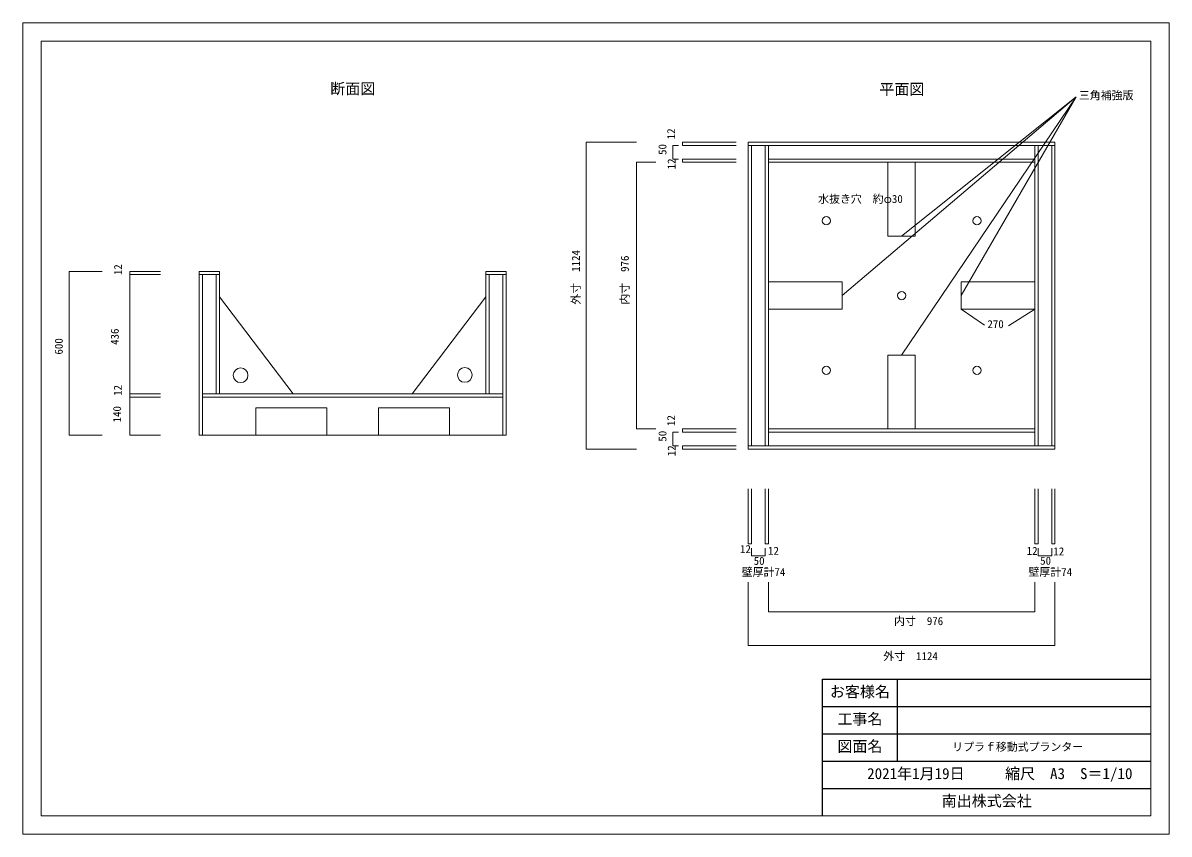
# Model space of a CAD drawing. Units: millimetres, scale not verified, with parts at other scales. Extents: x -2100 to 2100, y -1485 to 1485.
import ezdxf
from ezdxf.enums import TextEntityAlignment as Align

# ---------------------------------------------------------------- set-up
doc = ezdxf.new("R2010")
doc.units = ezdxf.units.MM
doc.header["$LTSCALE"] = 10
doc.layers.add('0-0', color=7, linetype='Continuous', lineweight=18)
doc.layers.add('1-0', color=7, linetype='Continuous', lineweight=18)
doc.layers.add('0-1', color=7, linetype='Continuous')
doc.styles.add('ＭＳ ゴシック', font='')
doc.styles.get('ＭＳ ゴシック').set_extended_font_data('MS Gothic')

msp = doc.modelspace()

# ---------------------------------------------------------------- linework, layer by layer
at = {"layer": '0-0'}
for p, q in [((2033.33, -1418.33), (2033.33, 1418.33)), ((-2033.33, -1418.33), (2033.33, -1418.33))]:
    msp.add_line(p, q, dxfattribs=at)
msp.add_lwpolyline([(2100, 1485), (-2100, 1485), (-2100, -1485), (2100, -1485)], close=True, dxfattribs=at)
msp.add_lwpolyline([(2033.33, 1418.33), (-2033.33, 1418.33), (-2033.33, -1418.33)], dxfattribs=at)
at = {"layer": '0-1'}
for p, q in [((830.44, -1418.33), (830.44, -918.33)), ((830.44, -918.33), (2033.33, -918.33)), ((1103.97, -918.33), (1103.97, -1218.33)), ((830.44, -1018.33), (2033.33, -1018.33)), ((830.44, -1118.33), (2033.33, -1118.33)), ((830.44, -1218.33), (2033.33, -1218.33)), ((830.44, -1318.33), (2033.33, -1318.33))]:
    msp.add_line(p, q, dxfattribs=at)
at = {"layer": '1-0'}
for p, q in [((1759.32, 1214.34), (901.93, 486.72)), ((1759.32, 1214.34), (1119.93, 268.72)), ((281.88, 1036.72), (281.88, 986.72)), ((302.89, 1036.72), (281.88, 1036.72)), ((513.84, 1048.72), (316.73, 1048.72)), ((316.73, 1036.72), (316.73, 1048.72)), ((513.84, 1036.72), (316.73, 1036.72)), ((569.93, 1048.72), (557.93, 1048.72)), ((557.93, 1048.72), (557.93, -75.28)), ((557.93, 1036.72), (1681.93, 1036.72)), ((569.93, 1048.72), (581.93, 1048.72)), ((569.93, 1048.72), (1669.93, 1048.72)), ((569.93, 1036.72), (569.93, -63.28)), ((619.93, 1036.72), (619.93, -63.28)), ((631.93, 1036.72), (631.93, -63.28)), ((1607.93, -63.28), (1607.93, 1036.72)), ((1619.93, -63.28), (1619.93, 1036.72)), ((1669.93, 1048.72), (1681.93, 1048.72)), ((1669.93, -63.28), (1669.93, 1036.72)), ((219.37, 974.72), (147.89, 974.72)), ((147.89, -1.28), (147.89, 974.72)), ((302.89, 986.72), (281.88, 986.72)), ((513.84, 986.72), (316.73, 986.72)), ((316.73, 974.72), (316.73, 986.72)), ((513.84, 974.72), (316.73, 974.72)), ((631.93, 986.72), (1607.93, 986.72)), ((631.93, 974.72), (1607.93, 974.72)), ((1119.93, 974.72), (1069.93, 974.72)), ((1119.93, 974.72), (1169.93, 974.72)), ((-1809.46, 575.34), (-1930.19, 575.34)), ((-1930.19, 575.34), (-1930.19, -24.66)), ((-1596.43, 575.34), (-1707.98, 575.34)), ((-1596.43, 563.34), (-1707.98, 563.34)), ((-1453.69, 563.34), (-1453.69, 575.34)), ((-1379.69, 575.34), (-1453.69, 575.34)), ((-1441.69, 563.34), (-1453.69, 563.34)), ((-1453.69, 563.34), (-1453.69, -24.66)), ((-1441.69, 563.34), (-1441.69, 127.34)), ((-1441.69, 563.34), (-1391.69, 563.34)), ((-1391.69, 563.34), (-1391.69, 127.34)), ((-1391.69, 563.34), (-1379.69, 563.34)), ((-1379.69, 563.34), (-1379.69, 575.34)), ((-1379.69, 563.34), (-1379.69, 127.34)), ((-403.69, 563.34), (-403.69, 127.34)), ((-391.69, 563.34), (-391.69, 127.34)), ((-341.69, 563.34), (-341.69, 127.34)), ((-329.69, 575.34), (-329.69, 563.34)), ((-329.69, 563.34), (-329.69, -24.66)), ((631.93, 486.72), (631.93, 536.72)), ((1607.93, 486.72), (1607.93, 536.72)), ((-1379.69, 482.34), (-1109.69, 127.34)), ((-673.69, 127.34), (-403.69, 482.34)), ((631.93, 486.72), (631.93, 436.72)), ((1607.93, 486.72), (1607.93, 436.72)), ((1337.93, 436.72), (1423.38, 377.8)), ((1337.93, 436.72), (1423.38, 377.8)), ((1607.93, 436.72), (1511.49, 376.03)), ((1607.93, 436.72), (1511.49, 376.03)), ((-1596.43, 127.34), (-1707.98, 127.34)), ((-1707.98, 115.34), (-1707.98, 127.34)), ((-1441.69, 115.34), (-1441.69, 127.34)), ((-341.69, 127.34), (-1441.69, 127.34)), ((-341.69, 115.34), (-341.69, 127.34)), ((-1246.69, -24.66), (-1246.69, 75.34)), ((-1246.69, 75.34), (-986.69, 75.34)), ((-986.69, -24.66), (-986.69, 75.34)), ((-796.69, -24.66), (-796.69, 75.34)), ((-796.69, 75.34), (-536.69, 75.34)), ((-536.69, -24.66), (-536.69, 75.34)), ((-1809.46, -24.66), (-1930.19, -24.66)), ((-1441.69, -24.66), (-1453.69, -24.66)), ((-341.69, -24.66), (-329.69, -24.66)), ((219.37, -1.28), (147.89, -1.28)), ((281.88, -13.28), (281.88, -63.28)), ((302.89, -13.28), (281.88, -13.28)), ((513.84, -1.28), (316.73, -1.28)), ((513.84, -1.28), (316.73, -1.28)), ((316.73, -13.28), (316.73, -1.28)), ((513.84, -13.28), (316.73, -13.28)), ((513.84, -13.28), (316.73, -13.28)), ((631.93, -1.28), (1607.93, -1.28)), ((631.93, -13.28), (1607.93, -13.28)), ((1119.93, -1.28), (1069.93, -1.28)), ((1119.93, -1.28), (1169.93, -1.28)), ((147.89, -75.28), (-36.17, -75.28)), ((302.89, -63.28), (281.88, -63.28)), ((513.84, -63.28), (316.73, -63.28)), ((513.84, -63.28), (316.73, -63.28)), ((316.73, -75.28), (316.73, -63.28)), ((513.84, -75.28), (316.73, -75.28)), ((513.84, -75.28), (316.73, -75.28)), ((557.93, -63.28), (557.93, -51.28)), ((557.93, -63.28), (1681.93, -63.28)), ((569.93, -75.28), (557.93, -75.28)), ((569.93, -75.28), (581.93, -75.28)), ((569.93, -75.28), (1669.93, -75.28)), ((1681.93, -63.28), (1681.93, -51.28)), ((557.93, -422.79), (557.93, -220.64)), ((569.93, -220.64), (569.93, -422.79)), ((619.93, -220.64), (619.93, -422.79)), ((631.93, -220.64), (631.93, -422.79)), ((1607.93, -220.64), (1607.93, -422.79)), ((1607.93, -422.79), (1607.93, -220.64)), ((1619.93, -220.64), (1619.93, -422.79)), ((1619.93, -220.64), (1619.93, -422.79)), ((1669.93, -220.64), (1669.93, -422.79)), ((1681.93, -220.64), (1681.93, -422.79)), ((569.93, -422.79), (557.93, -422.79)), ((569.93, -437.74), (569.93, -466.52)), ((619.93, -422.79), (631.93, -422.79)), ((619.93, -437.74), (619.93, -466.52)), ((1619.93, -422.79), (1607.93, -422.79)), ((1619.93, -437.74), (1619.93, -466.52)), ((1681.93, -422.79), (1669.93, -422.79)), ((569.93, -466.52), (619.93, -466.52)), ((557.93, -563.09), (557.93, -793.99)), ((1607.93, -563.09), (1607.93, -671.77)), ((1681.93, -563.09), (1681.93, -793.99)), ((557.93, -793.99), (1681.93, -793.99))]:
    msp.add_line(p, q, dxfattribs=at)
at = {"layer": '1-0', "color": 8}
for p, q in [((1069.93, 974.72), (1069.93, 924.72)), ((1169.93, 974.72), (1169.93, 704.72)), ((1169.93, 974.72), (1169.93, 924.72)), ((631.93, 536.72), (681.93, 536.72)), ((1607.93, 536.72), (1557.93, 536.72)), ((631.93, 436.72), (901.93, 436.72)), ((631.93, 436.72), (681.93, 436.72)), ((1607.93, 436.72), (1337.93, 436.72)), ((1607.93, 436.72), (1557.93, 436.72)), ((1069.93, -1.28), (1069.93, 268.72)), ((1069.93, 268.72), (1169.93, 268.72)), ((1169.93, -1.28), (1169.93, 268.72)), ((1069.93, -1.28), (1069.93, 48.72)), ((1169.93, -1.28), (1169.93, 48.72))]:
    msp.add_line(p, q, dxfattribs=at)
at = {"layer": '1-0', "color": 3}
for p, q in [((-1707.98, 115.34), (-1707.98, -24.66)), ((-1596.43, 115.34), (-1707.98, 115.34)), ((-341.69, 115.34), (-341.69, -24.66)), ((-1596.43, -24.66), (-1707.98, -24.66)), ((-1441.69, -24.66), (-341.69, -24.66))]:
    msp.add_line(p, q, dxfattribs=at)
at = {"layer": '1-0'}
for points in [[(1337.93, 486.72), (1759.32, 1214.34), (1119.93, 704.72)], [(147.89, 1048.72), (-36.17, 1048.72), (-36.17, -75.28)], [(1669.93, -75.28), (1681.93, -75.28), (1681.93, 1048.72)], [(-1707.98, 575.34), (-1707.98, 563.34), (-1707.98, 127.34)], [(-403.69, 563.34), (-403.69, 575.34), (-329.69, 575.34)], [(-403.69, 563.34), (-391.69, 563.34), (-341.69, 563.34), (-329.69, 563.34)], [(1669.93, -437.74), (1669.93, -466.52), (1619.93, -466.52)], [(631.93, -563.09), (631.93, -671.77), (1607.93, -671.77)]]:
    msp.add_lwpolyline(points, dxfattribs=at)
at = {"layer": '1-0', "color": 8}
for points in [[(1069.93, 974.72), (1069.93, 704.72), (1169.93, 704.72)], [(1169.93, 974.72), (1169.93, 704.72), (1069.93, 704.72), (1069.93, 974.72)], [(631.93, 536.72), (901.93, 536.72), (901.93, 436.72)], [(631.93, 436.72), (901.93, 436.72), (901.93, 536.72), (631.93, 536.72)], [(1607.93, 536.72), (1337.93, 536.72), (1337.93, 436.72)], [(1607.93, 436.72), (1337.93, 436.72), (1337.93, 536.72), (1607.93, 536.72)], [(1069.93, -1.28), (1069.93, 268.72), (1169.93, 268.72), (1169.93, -1.28)]]:
    msp.add_lwpolyline(points, dxfattribs=at)
at = {"layer": '1-0', "color": 3}
msp.add_lwpolyline([(-1441.69, -24.66), (-1441.69, 115.34), (-341.69, 115.34)], dxfattribs=at)
at = {"layer": '1-0'}
for centre, radius in [((843.93, 760.72), 15), ((1395.93, 760.72), 15), ((1119.93, 486.72), 15), ((-1302.41, 194.88), 27), ((-480.54, 196.19), 27), ((843.93, 212.72), 15), ((1395.93, 212.72), 15)]:
    msp.add_circle(centre, radius, dxfattribs=at)

# ---------------------------------------------------------------- texts
at = {"layer": '0-0', "style": 'ＭＳ ゴシック'}
for s, height, p in [('リプラｆ移動式プランター', 29.33, (1305.25, -1189.3)), ('縮尺\u3000A3\u3000S＝1/10', 40.32, (1498.86, -1295.83)), ('南出株式会社', 40.32, (1266.89, -1395.83))]:
    msp.add_text(s, height=height, dxfattribs=at).set_placement(p, align=Align.BOTTOM_LEFT)
at = {"layer": '0-1', "style": 'ＭＳ ゴシック'}
for s, p in [('お客様名', (857.2, -995.83)), ('工事名', (884.7, -1095.83)), ('図面名', (884.7, -1195.83)), ('2021年1月19日', (993.67, -1295.83))]:
    msp.add_text(s, height=40.32, dxfattribs=at).set_placement(p, align=Align.BOTTOM_LEFT)
at = {"layer": '1-0', "style": 'ＭＳ ゴシック'}
for s, height, p in [('断面図', 40.32, (-973.7, 1212.14)), ('平面図', 40.32, (1038.25, 1210.1)), ('三角補強版', 29.33, (1769.29, 1196.51)), ('水抜き穴\u3000約φ30', 29.33, (813.91, 817.04)), ('270', 29.33, (1434.32, 358.75)), ('12', 29.33, (527.75, -464.89)), ('12', 29.33, (630.41, -471.11)), ('12', 29.33, (1578.2, -471.53)), ('12', 29.33, (1675.97, -473.31)), ('50', 29.33, (577.97, -508)), ('50', 29.33, (1627.67, -507.55)), ('壁厚計74', 29.33, (533.97, -548.89)), ('壁厚計74', 29.33, (1584.71, -548.74)), ('内寸\u3000976', 29.33, (1092.25, -728.66)), ('外寸\u30001124', 29.33, (1052.84, -856.97))]:
    msp.add_text(s, height=height, dxfattribs=at).set_placement(p, align=Align.BOTTOM_LEFT)
for s, p in [('12', (298.62, 1059.05)), ('50', (266.88, 1001.72)), ('12', (300.34, 948.69)), ('外寸\u30001124', (-50.24, 453.46)), ('内寸\u3000976', (129.09, 453.43)), ('12', (-1728.16, 561.48)), ('436', (-1739.99, 306.17)), ('600', (-1945.26, 270.72)), ('12', (-1729, 119.52)), ('140', (-1731.54, 22.23)), ('12', (298.62, 9.05)), ('50', (266.88, -48.28)), ('12', (300.68, -101.48))]:
    msp.add_text(s, height=29.33, rotation=90, dxfattribs=at).set_placement(p, align=Align.BOTTOM_LEFT)

doc.saveas('drawing.dxf')
